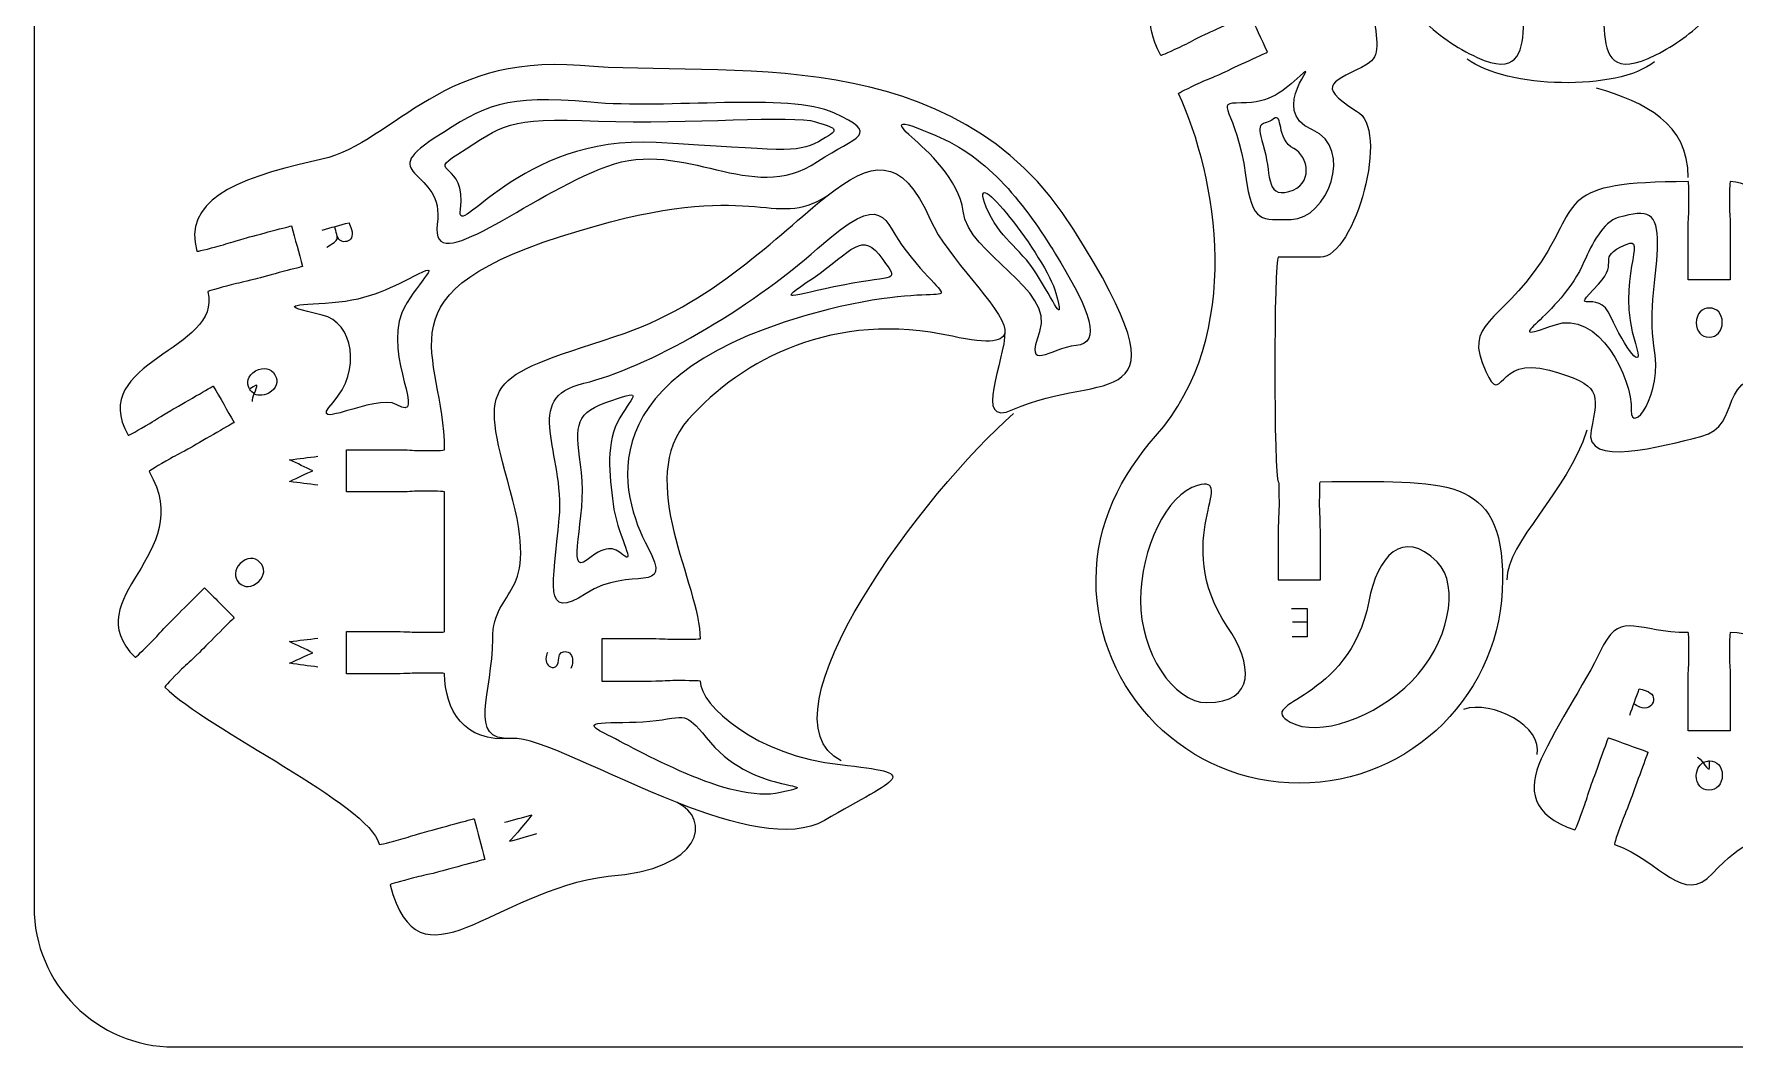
# Model space of a CAD drawing. Extents: x 0 to 250, y 0 to 300.
# Drawn here: x 0 to 121.4, y 0 to 72.3 of the extents above; entities that cross this region are included whole.
import ezdxf

# ---------------------------------------------------------------- set-up
doc = ezdxf.new("R2010")
doc.units = 0
doc.header["$MEASUREMENT"] = 0
doc.layers.add('DEFAULT', color=7, linetype='CONTINUOUS')

msp = doc.modelspace()

# ---------------------------------------------------------------- linework, layer by layer
at = {"layer": 'DEFAULT', "color": 250}
for points in [[(89.74, 31.31), (90.88, 31.31), (90.88, 29.29), (89.79, 29.29)], [(89.83, 30.37), (90.88, 30.37)]]:
    msp.add_lwpolyline(points, dxfattribs=at)
at = {"layer": 'DEFAULT', "color": 1}
for points, knots in [([(240.05, 0.05), (163.38, 0.05), (86.72, 0.05), (10.05, 0.05), (4.53, 0.05), (0.05, 4.53), (0.05, 10.05), (0.05, 103.38), (0.05, 196.72), (0.05, 290.05), (0.05, 295.57), (4.53, 300.05), (10.05, 300.05), (86.72, 300.05), (163.38, 300.05), (240.05, 300.05), (245.57, 300.05), (250.05, 295.57), (250.05, 290.05), (250.05, 196.72), (250.05, 103.38), (250.05, 10.05), (250.05, 4.53), (245.57, 0.05), (240.05, 0.05)], [0, 0, 0, 0, 651.969, 651.969, 651.969, 652.969, 652.969, 652.969, 1446.669, 1446.669, 1446.669, 1447.669, 1447.669, 1447.669, 2099.638, 2099.638, 2099.638, 2100.638, 2100.638, 2100.638, 2894.338, 2894.338, 2894.338, 2895.338, 2895.338, 2895.338, 2895.338]), ([(94.67, 83.7), (94.67, 79.99), (96.09, 76.28), (98.92, 73.45), (100.14, 72.23), (101.53, 71.28), (103, 70.59), (108.59, 68.06), (104.67, 76.7), (107.67, 76.7), (107.72, 76.7), (107.72, 77.49), (107.72, 78.45), (107.72, 79.04), (107.67, 79.24), (107.67, 80.2), (107.67, 81.37), (107.67, 82.54), (107.67, 83.7), (108.67, 83.7), (109.67, 83.7), (110.67, 83.7), (110.67, 82.54), (110.67, 81.37), (110.67, 80.2), (110.67, 79.24), (110.62, 79.04), (110.62, 78.45), (110.62, 77.49), (110.62, 76.7), (110.67, 76.7), (113.75, 76.7), (109.58, 67.65), (115.75, 70.78), (117.08, 71.45), (118.32, 72.34), (119.43, 73.45), (125.09, 79.11), (125.09, 88.29), (119.43, 93.95), (116.71, 96.67), (114.25, 98.32), (111.11, 98.85), (108.97, 99.21), (110.13, 100.73), (112.11, 106.31), (116.31, 118.17), (121.73, 114.94), (119.06, 120.32), (119.04, 120.36), (118.33, 120.03), (117.45, 119.62), (116.92, 119.37), (116.77, 119.24), (115.89, 118.83), (115.09, 118.46), (112.72, 117.36), (112.72, 117.36), (112.29, 118.26), (111.87, 119.17), (111.45, 120.08), (111.45, 120.08), (113.82, 121.18), (114.62, 121.56), (115.5, 121.96), (115.69, 122), (116.23, 122.25), (117.1, 122.66), (117.81, 122.99), (117.79, 123.04), (115.05, 128.91), (113.02, 140.23), (119.42, 147.46), (121.89, 150.24), (123.67, 153.71), (123.67, 157.71), (123.67, 165.72), (117.18, 172.21), (109.17, 172.21), (101.16, 172.21), (94.67, 165.72), (94.67, 157.71), (94.67, 150.13), (98.74, 150.71), (107.67, 150.71), (107.72, 150.71), (107.72, 151.5), (107.72, 152.46), (107.72, 153.05), (107.67, 153.25), (107.67, 154.21), (107.67, 155.38), (107.67, 156.55), (107.67, 157.72), (108.67, 157.72), (109.67, 157.72), (110.67, 157.72), (110.67, 156.55), (110.67, 155.38), (110.67, 154.21), (110.67, 153.25), (110.62, 153.05), (110.62, 152.46), (110.62, 151.5), (110.62, 150.71), (110.67, 150.71), (111, 150.59), (111, 134.71), (110.67, 134.71), (109.67, 134.71), (108.67, 134.71), (107.67, 134.71), (105.19, 134.71), (102.65, 125.45), (105.1, 124.3), (108.2, 122.3), (106.63, 122.26), (104.32, 120.94), (102.43, 119.86), (105.11, 116.47), (104.81, 107.36)], [0, 0, 0, 0, 1, 1, 1, 2, 2, 2, 3, 3, 3, 4, 4, 4, 5, 5, 5, 14.93, 14.93, 14.93, 23.44, 23.44, 23.44, 33.37, 33.37, 33.37, 34.37, 34.37, 34.37, 35.37, 35.37, 35.37, 36.37, 36.37, 36.37, 37.37, 37.37, 37.37, 38.37, 38.37, 38.37, 39.37, 39.37, 39.37, 40.37, 40.37, 40.37, 41.37, 41.37, 41.37, 42.37, 42.37, 42.37, 43.37, 43.37, 43.37, 44.37, 44.37, 44.37, 52.87906, 52.87906, 52.87906, 53.87906, 53.87906, 53.87906, 54.87906, 54.87906, 54.87906, 55.87906, 55.87906, 55.87906, 56.87906, 56.87906, 56.87906, 57.87906, 57.87906, 57.87906, 58.87906, 58.87906, 58.87906, 59.87906, 59.87906, 59.87906, 60.87906, 60.87906, 60.87906, 61.87906, 61.87906, 61.87906, 62.87906, 62.87906, 62.87906, 72.80906, 72.80906, 72.80906, 81.31906, 81.31906, 81.31906, 91.24906, 91.24906, 91.24906, 92.24906, 92.24906, 92.24906, 93.24906, 93.24906, 93.24906, 94.24906, 94.24906, 94.24906, 102.74906, 102.74906, 102.74906, 103.74906, 103.74906, 103.74906, 104.74906, 104.74906, 104.74906, 105.74906, 105.74906, 105.74906, 105.74906]), ([(63, 85.71), (59, 81.15), (61.05, 76.09), (52.87, 78.22), (44.69, 80.34), (38.71, 71.91), (33.24, 78), (27.78, 84.08), (20.75, 90.29), (15.63, 86.48), (10.52, 82.67), (11.09, 94.78), (8.99, 96.59), (6.89, 98.4), (9.37, 102.42), (9.37, 105.86), (9.37, 109.29), (6.89, 113.31), (8.99, 115.12), (11.09, 116.93), (10.52, 129.04), (15.63, 125.23), (20.75, 121.42), (27.78, 127.63), (33.24, 133.71), (38.71, 139.79), (44.69, 131.37), (52.87, 133.5), (61.05, 135.62), (59, 130.56), (63, 126), (66.99, 121.44), (75.04, 113.07), (65.11, 118.78), (63.03, 119.94), (58.09, 117.43), (54.27, 117.77), (50.45, 118.1), (48.77, 118.42), (49.76, 119.66), (52.57, 122.15), (48.92, 124.3), (47.58, 125.39), (43.22, 128.96), (44.18, 127.53), (37.87, 121.07), (35.77, 118.93), (32.15, 119.25), (28.2, 120.21), (25.06, 120.97), (23.85, 117.62), (23.85, 112.85), (23.85, 112.8), (23.06, 112.8), (22.1, 112.8), (21.5, 112.8), (21.31, 112.85), (20.35, 112.85), (19.18, 112.85), (18.01, 112.85), (16.84, 112.85), (16.84, 111.85), (16.84, 110.85), (16.84, 109.85), (18.01, 109.85), (19.18, 109.85), (20.35, 109.85), (21.31, 109.85), (21.5, 109.9), (22.1, 109.9), (23.06, 109.9), (23.85, 109.9), (23.85, 109.85), (23.85, 108.49), (25.54, 108.3), (25.54, 105.86), (25.54, 103.41), (23.85, 103.22), (23.85, 101.86), (23.85, 101.81), (23.06, 101.81), (22.1, 101.81), (21.5, 101.81), (21.31, 101.86), (20.35, 101.86), (19.59, 101.86), (18.84, 101.86), (18.08, 101.86), (17.67, 101.86), (17.26, 101.86), (16.84, 101.86), (16.84, 100.85), (16.84, 99.85), (16.84, 98.85), (18.01, 98.85), (19.18, 98.85), (20.35, 98.85), (21.31, 98.85), (21.5, 98.91), (22.1, 98.91), (23.06, 98.91), (23.85, 98.91), (23.85, 98.85), (23.85, 94.09), (25.06, 90.74), (28.2, 91.5), (32.15, 92.46), (35.77, 92.78), (37.87, 90.63), (44.18, 84.18), (43.22, 82.75), (47.58, 86.32), (48.92, 87.41), (52.57, 89.56), (49.76, 92.04), (48.77, 93.29), (50.45, 93.61), (54.27, 93.94), (58.09, 94.27), (63.03, 91.77), (65.11, 92.93), (75.04, 98.64), (66.99, 90.27), (63, 85.71)], [1, 1, 1, 1, 2, 2, 2, 3, 3, 3, 4, 4, 4, 5, 5, 5, 6, 6, 6, 7, 7, 7, 8, 8, 8, 9, 9, 9, 10, 10, 10, 11, 11, 11, 12, 12, 12, 13, 13, 13, 14, 14, 14, 15, 15, 15, 16, 16, 16, 17, 17, 17, 18.02, 18.02, 18.02, 19.02, 19.02, 19.02, 20.02, 20.02, 20.02, 29.95, 29.95, 29.95, 38.46, 38.46, 38.46, 48.39, 48.39, 48.39, 49.39, 49.39, 49.39, 50.39, 50.39, 50.39, 51.39, 51.39, 51.39, 52.39, 52.39, 52.39, 53.39, 53.39, 53.39, 54.39, 54.39, 54.39, 60.81, 60.81, 60.81, 64.32, 64.32, 64.32, 72.83, 72.83, 72.83, 82.76, 82.76, 82.76, 83.76, 83.76, 83.76, 84.76, 84.76, 84.76, 85.76, 85.76, 85.76, 86.76, 86.76, 86.76, 87.76, 87.76, 87.76, 88.76, 88.76, 88.76, 89.76, 89.76, 89.76, 90.76, 90.76, 90.76, 91.76, 91.76, 91.76, 91.76]), ([(90.31, 18.85), (98.32, 18.85), (104.81, 25.34), (104.81, 33.35), (104.81, 40.93), (100.75, 40.35), (91.81, 40.35), (91.76, 40.35), (91.76, 39.57), (91.76, 38.6), (91.76, 38.01), (91.81, 37.82), (91.81, 36.85), (91.81, 35.68), (91.81, 34.51), (91.81, 33.35), (90.81, 33.35), (89.81, 33.35), (88.81, 33.35), (88.81, 34.51), (88.81, 35.68), (88.81, 36.85), (88.81, 37.82), (88.86, 38.01), (88.86, 38.6), (88.86, 39.57), (88.86, 40.35), (88.81, 40.35), (88.48, 40.47), (88.48, 56.35), (88.81, 56.35), (89.81, 56.35), (90.81, 56.35), (91.81, 56.35), (94.29, 56.35), (96.83, 65.62), (94.38, 66.76), (91.28, 68.76), (92.86, 68.81), (95.16, 70.12), (97.05, 71.2), (94.38, 74.59), (94.67, 83.7), (94.67, 87.41), (96.91, 92.7), (99.74, 95.53), (102.57, 98.36), (104.81, 103.65), (104.81, 107.36), (104.81, 111.07), (103.4, 114.78), (100.56, 117.62), (99.34, 118.84), (97.96, 119.79), (96.48, 120.48), (90.9, 123.01), (94.81, 114.37), (91.81, 114.36), (91.76, 114.36), (91.76, 113.58), (91.76, 112.61), (91.76, 112.02), (91.81, 111.83), (91.81, 110.86), (91.81, 109.69), (91.81, 108.53), (91.81, 107.36), (90.81, 107.36), (89.81, 107.36), (88.81, 107.36), (88.81, 108.53), (88.81, 109.69), (88.81, 110.86), (88.81, 111.83), (88.86, 112.02), (88.86, 112.61), (88.86, 113.58), (88.86, 114.36), (88.81, 114.36), (85.74, 114.36), (89.91, 123.41), (83.73, 120.28), (82.41, 119.61), (81.16, 118.73), (80.06, 117.62), (74.39, 111.96), (74.39, 102.77), (80.06, 97.11), (82.77, 94.4), (85.23, 92.75), (88.37, 92.21), (90.51, 91.85), (89.35, 90.33), (87.37, 84.75), (83.17, 72.89), (77.76, 76.12), (80.42, 70.74), (80.44, 70.7), (81.15, 71.03), (82.03, 71.44), (82.56, 71.69), (82.72, 71.82), (83.59, 72.23), (84.39, 72.6), (86.77, 73.7), (86.77, 73.7), (87.19, 72.8), (87.61, 71.89), (88.04, 70.98), (88.04, 70.98), (85.66, 69.88), (84.86, 69.5), (83.99, 69.1), (83.79, 69.06), (83.25, 68.81), (82.38, 68.4), (81.67, 68.07), (81.69, 68.02), (84.43, 62.15), (86.46, 50.83), (80.06, 43.6), (77.6, 40.82), (75.81, 37.35), (75.81, 33.35), (75.81, 25.34), (82.3, 18.85), (90.31, 18.85)], [1, 1, 1, 1, 2, 2, 2, 3, 3, 3, 4, 4, 4, 5, 5, 5, 14.93, 14.93, 14.93, 23.44, 23.44, 23.44, 33.37, 33.37, 33.37, 34.37, 34.37, 34.37, 35.37, 35.37, 35.37, 36.37, 36.37, 36.37, 44.87, 44.87, 44.87, 45.87, 45.87, 45.87, 46.87, 46.87, 46.87, 47.87, 47.87, 47.87, 48.87, 48.87, 48.87, 49.87, 49.87, 49.87, 50.87, 50.87, 50.87, 51.87, 51.87, 51.87, 52.87, 52.87, 52.87, 53.87, 53.87, 53.87, 54.87, 54.87, 54.87, 64.8, 64.8, 64.8, 73.31, 73.31, 73.31, 83.24, 83.24, 83.24, 84.24, 84.24, 84.24, 85.24, 85.24, 85.24, 86.24, 86.24, 86.24, 87.24, 87.24, 87.24, 88.24, 88.24, 88.24, 89.24, 89.24, 89.24, 90.24, 90.24, 90.24, 91.24, 91.24, 91.24, 92.24, 92.24, 92.24, 93.24, 93.24, 93.24, 94.24, 94.24, 94.24, 102.74906, 102.74906, 102.74906, 103.74906, 103.74906, 103.74906, 104.74906, 104.74906, 104.74906, 105.74906, 105.74906, 105.74906, 106.74906, 106.74906, 106.74906, 107.74906, 107.74906, 107.74906, 108.74906, 108.74906, 108.74906, 108.74906]), ([(38.94, 58.24), (24, 53.84), (29.34, 49.69), (29.34, 42.63), (29.34, 42.57), (28.55, 42.57), (27.59, 42.57), (27, 42.57), (26.8, 42.63), (25.84, 42.63), (24.67, 42.63), (23.5, 42.63), (22.33, 42.63), (22.33, 41.63), (22.33, 40.63), (22.33, 39.62), (23.5, 39.62), (24.67, 39.62), (25.84, 39.62), (26.8, 39.62), (27, 39.67), (27.59, 39.67), (28.55, 39.67), (29.34, 39.67), (29.34, 39.62), (29.34, 36.3), (29.34, 32.98), (29.34, 29.66), (29.34, 29.61), (28.55, 29.61), (27.59, 29.61), (27, 29.61), (26.8, 29.66), (25.84, 29.66), (24.67, 29.66), (23.5, 29.66), (22.33, 29.66), (22.33, 28.66), (22.33, 27.66), (22.33, 26.66), (23.5, 26.66), (24.67, 26.66), (25.84, 26.66), (26.8, 26.66), (27, 26.71), (27.59, 26.71), (28.55, 26.71), (29.34, 26.71), (29.34, 26.66), (29.34, 24.13), (30.72, 21.7), (34.08, 22.05), (34.1, 22.05), (34.12, 22.05), (34.14, 22.05), (35.93, 22.19), (40.92, 19.44), (45.92, 17.47), (48.39, 16.3), (47.78, 12.68), (41, 12.23), (32.76, 11.19), (27.55, 3.76), (25.45, 11.6), (25.45, 11.66), (26.2, 11.86), (27.13, 12.1), (27.7, 12.26), (27.9, 12.26), (28.83, 12.51), (29.68, 12.74), (32.22, 13.42), (32.22, 13.42), (31.96, 14.38), (31.7, 15.35), (31.44, 16.32), (31.44, 16.32), (28.9, 15.64), (28.06, 15.41), (27.12, 15.16), (26.95, 15.06), (26.38, 14.91), (25.45, 14.65), (24.69, 14.45), (24.68, 14.5), (23.9, 17.4), (12.41, 22.68), (9.38, 25.71), (9.35, 25.75), (9.9, 26.3), (10.58, 26.98), (11, 27.4), (11.17, 27.5), (11.85, 28.18), (12.47, 28.8), (14.33, 30.66), (14.33, 30.66), (13.63, 31.37), (12.92, 32.08), (12.21, 32.78), (12.21, 32.78), (10.35, 30.93), (9.73, 30.31), (9.05, 29.62), (8.95, 29.45), (8.53, 29.03), (7.85, 28.35), (7.3, 27.8), (7.26, 27.83), (2.97, 32.12), (11.73, 35.07), (8.27, 41.07), (8.25, 41.11), (8.92, 41.5), (9.76, 41.99), (10.27, 42.28), (10.46, 42.34), (11.3, 42.82), (12.06, 43.26), (14.33, 44.57), (14.33, 44.57), (13.83, 45.44), (13.33, 46.31), (12.83, 47.17), (12.83, 47.17), (10.56, 45.86), (9.8, 45.42), (8.96, 44.94), (8.82, 44.8), (8.31, 44.5), (7.47, 44.02), (6.8, 43.62), (6.77, 43.67), (3.74, 48.92), (13.55, 49.71), (12.44, 53.88), (12.44, 53.93), (13.19, 54.14), (14.11, 54.38), (14.68, 54.54), (14.88, 54.54), (15.82, 54.79), (16.66, 55.02), (19.2, 55.69), (19.2, 55.69), (18.94, 56.66), (18.68, 57.63), (18.42, 58.59), (18.42, 58.59), (15.88, 57.92), (15.04, 57.69), (14.1, 57.44), (13.93, 57.34), (13.36, 57.19), (12.43, 56.94), (11.67, 56.73), (11.66, 56.78), (10.73, 60.27), (14.06, 61.87), (20.07, 63.23), (25.55, 64.16), (28.66, 70.88), (39, 70.01), (49.33, 69.14), (65.64, 72.01), (74.23, 58.31), (82.82, 44.61), (76.23, 48.36), (69.88, 45.49), (66.95, 44.18), (69.34, 49.02), (69.31, 51.06), (69.31, 51.11), (69.31, 51.15), (69.31, 51.2), (69.12, 52.78), (65.17, 56.32), (64, 59), (61.92, 63.78), (59.73, 63.16), (56.62, 60.72), (52.75, 58.25), (51.51, 62.07), (38.94, 58.24)], [1, 1, 1, 1, 2, 2, 2, 3, 3, 3, 4, 4, 4, 13.93, 13.93, 13.93, 22.44, 22.44, 22.44, 32.37, 32.37, 32.37, 33.37, 33.37, 33.37, 34.37, 34.37, 34.37, 62.61, 62.61, 62.61, 63.61, 63.61, 63.61, 64.61, 64.61, 64.61, 74.54, 74.54, 74.54, 83.05, 83.05, 83.05, 92.98, 92.98, 92.98, 93.98, 93.98, 93.98, 94.98, 94.98, 94.98, 95.98, 95.98, 95.98, 96.98, 96.98, 96.98, 97.98, 97.98, 97.98, 98.98, 98.98, 98.98, 99.98, 99.98, 99.98, 100.98, 100.98, 100.98, 101.98, 101.98, 101.98, 102.98, 102.98, 102.98, 111.489313, 111.489313, 111.489313, 112.489313, 112.489313, 112.489313, 113.489313, 113.489313, 113.489313, 114.489313, 114.489313, 114.489313, 115.489313, 115.489313, 115.489313, 116.489313, 116.489313, 116.489313, 117.489313, 117.489313, 117.489313, 118.489313, 118.489313, 118.489313, 126.99581, 126.99581, 126.99581, 127.99581, 127.99581, 127.99581, 128.99581, 128.99581, 128.99581, 129.99581, 129.99581, 129.99581, 130.99581, 130.99581, 130.99581, 131.99581, 131.99581, 131.99581, 132.99581, 132.99581, 132.99581, 133.99581, 133.99581, 133.99581, 142.508418, 142.508418, 142.508418, 143.508418, 143.508418, 143.508418, 144.508418, 144.508418, 144.508418, 145.508418, 145.508418, 145.508418, 146.508418, 146.508418, 146.508418, 147.508418, 147.508418, 147.508418, 148.508418, 148.508418, 148.508418, 149.508418, 149.508418, 149.508418, 158.017731, 158.017731, 158.017731, 159.017731, 159.017731, 159.017731, 160.017731, 160.017731, 160.017731, 161.017731, 161.017731, 161.017731, 162.017731, 162.017731, 162.017731, 163.017731, 163.017731, 163.017731, 164.017731, 164.017731, 164.017731, 165.017731, 165.017731, 165.017731, 166.017731, 166.017731, 166.017731, 167.017731, 167.017731, 167.017731, 168.017731, 168.017731, 168.017731, 169.017731, 169.017731, 169.017731, 170.017731, 170.017731, 170.017731, 170.017731]), ([(34.14, 22.05), (34.12, 22.05), (34.1, 22.05), (34.08, 22.05), (30.93, 21.85), (32.77, 25.32), (32.77, 29.14), (32.77, 32.99), (36.26, 31.76), (34.02, 39.73), (31.78, 47.7), (32.19, 47.69), (41.49, 50.69), (48.46, 52.95), (53.12, 57.98), (56.62, 60.72)], [0, 0, 0, 0, 1, 1, 1, 2, 2, 2, 3, 3, 3, 4, 4, 4, 5, 5, 5, 5]), ([(125.05, 59.33), (126.65, 59.33), (126.84, 61.74), (129.05, 61.74), (129.11, 61.74), (129.11, 60.95), (129.11, 59.98), (129.11, 59.4), (129.05, 59.2), (129.05, 58.23), (129.05, 57.07), (129.05, 55.9), (129.05, 54.73), (130.05, 54.73), (131.05, 54.73), (132.05, 54.73), (132.05, 55.9), (132.05, 57.07), (132.05, 58.23), (132.05, 59.2), (132, 59.4), (132, 59.98), (132, 60.95), (132, 61.74), (132.05, 61.74), (141.45, 61.74), (139.73, 60.25), (142.55, 56.02), (145.52, 51.55), (148.15, 51.78), (146.49, 48.21), (145.25, 45.55), (145.83, 49.38), (141.95, 48.29), (138.22, 47.26), (138.45, 46.69), (138.98, 44.02), (139.53, 41.28), (133.9, 42.9), (131.16, 43.57), (127.93, 44.35), (130.5, 48.15), (125.05, 48.15), (119.61, 48.15), (122.17, 44.35), (118.95, 43.57), (116.2, 42.9), (110.57, 41.28), (111.12, 44.02), (111.65, 46.69), (111.88, 47.26), (108.15, 48.29), (104.27, 49.38), (104.85, 45.55), (103.61, 48.21), (101.95, 51.78), (104.58, 51.55), (107.55, 56.02), (110.37, 60.25), (108.65, 61.74), (118.05, 61.74), (118.1, 61.74), (118.1, 60.95), (118.1, 59.98), (118.1, 59.4), (118.05, 59.2), (118.05, 58.23), (118.05, 57.07), (118.05, 55.9), (118.05, 54.73), (119.05, 54.73), (120.05, 54.73), (121.05, 54.73), (121.05, 55.9), (121.05, 57.07), (121.05, 58.23), (121.05, 59.2), (121, 59.4), (121, 59.98), (121, 60.95), (121, 61.74), (121.05, 61.74), (123.26, 61.74), (123.45, 59.33), (125.05, 59.33)], [1, 1, 1, 1, 2, 2, 2, 3, 3, 3, 4, 4, 4, 13.93, 13.93, 13.93, 22.44, 22.44, 22.44, 32.37, 32.37, 32.37, 33.37, 33.37, 33.37, 34.37, 34.37, 34.37, 35.37, 35.37, 35.37, 36.37, 36.37, 36.37, 37.37, 37.37, 37.37, 38.37, 38.37, 38.37, 39.37, 39.37, 39.37, 40.37, 40.37, 40.37, 41.37, 41.37, 41.37, 42.37, 42.37, 42.37, 43.37, 43.37, 43.37, 44.37, 44.37, 44.37, 45.37, 45.37, 45.37, 46.37, 46.37, 46.37, 47.37, 47.37, 47.37, 48.37, 48.37, 48.37, 58.3, 58.3, 58.3, 66.81, 66.81, 66.81, 76.74, 76.74, 76.74, 77.74, 77.74, 77.74, 78.74, 78.74, 78.74, 79.74, 79.74, 79.74, 79.74]), ([(69.31, 51.2), (69.31, 51.15), (69.31, 51.11), (69.31, 51.06), (69.29, 50.34), (68.29, 50.12), (65.56, 50.72), (57.09, 52.58), (50.57, 49.07), (46.72, 44.78), (42.86, 40.48), (47.57, 33), (47.57, 29.14), (47.57, 29.09), (46.78, 29.09), (45.82, 29.09), (45.23, 29.09), (45.03, 29.14), (44.07, 29.14), (42.9, 29.14), (41.73, 29.14), (40.56, 29.14), (40.56, 28.14), (40.56, 27.14), (40.56, 26.14), (41.73, 26.14), (42.9, 26.14), (44.07, 26.14), (45.03, 26.14), (45.23, 26.19), (45.82, 26.19), (46.78, 26.19), (47.57, 26.19), (47.57, 26.14), (47.57, 24.4), (51.57, 20.81), (57.55, 20.18), (63.53, 19.54), (61.78, 19.32), (56.43, 16.2), (54.03, 14.81), (49.97, 15.88), (45.92, 17.47)], [0, 0, 0, 0, 1, 1, 1, 2, 2, 2, 3, 3, 3, 4, 4, 4, 5, 5, 5, 6, 6, 6, 15.93, 15.93, 15.93, 24.44, 24.44, 24.44, 34.37, 34.37, 34.37, 35.37, 35.37, 35.37, 36.37, 36.37, 36.37, 37.37, 37.37, 37.37, 38.37, 38.37, 38.37, 39.37, 39.37, 39.37, 39.37]), ([(85.17, 30.03), (87, 27.34), (87.2, 24.6), (83.72, 24.6), (81.32, 24.6), (78.98, 28.2), (78.98, 31.89), (78.98, 35.57), (80.85, 39.46), (83.05, 40.08), (85.99, 40.91), (81.04, 36.14), (85.17, 30.03)], [1, 1, 1, 1, 2, 2, 2, 3, 3, 3, 4, 4, 4, 5, 5, 5, 5]), ([(89.66, 23.21), (87, 24.7), (93.87, 24.57), (95.26, 31.81), (95.88, 35.01), (97.67, 37.09), (100.14, 34.63), (101.83, 32.93), (100.93, 28.73), (98.33, 26.12), (95.72, 23.52), (91.66, 22.09), (89.66, 23.21)], [1, 1, 1, 1, 2, 2, 2, 3, 3, 3, 4, 4, 4, 5, 5, 5, 5]), ([(132.05, 29.59), (135.67, 29.59), (136.76, 31.12), (138.1, 28.72), (138.96, 26.77), (141.54, 22.83), (142.54, 20.59), (143.53, 18.36), (143.26, 16.6), (140.14, 15.52), (140.09, 15.5), (139.83, 16.23), (139.5, 17.14), (139.3, 17.7), (139.28, 17.89), (138.95, 18.8), (138.65, 19.63), (137.75, 22.1), (137.75, 22.1), (136.81, 21.75), (135.87, 21.41), (134.93, 21.07), (134.93, 21.07), (135.83, 18.6), (136.13, 17.78), (136.46, 16.87), (136.57, 16.71), (136.77, 16.15), (137.1, 15.24), (137.37, 14.5), (137.32, 14.49), (133.91, 13.25), (132.49, 10.13), (130.32, 12.43), (128.14, 14.73), (126.86, 15.14), (125.06, 15.14), (123.25, 15.14), (121.97, 14.73), (119.8, 12.43), (117.62, 10.13), (116.2, 13.25), (112.79, 14.49), (112.74, 14.5), (113, 15.24), (113.34, 16.15), (113.54, 16.71), (113.65, 16.87), (113.98, 17.78), (114.28, 18.6), (115.18, 21.07), (115.18, 21.07), (114.24, 21.41), (113.3, 21.75), (112.36, 22.1), (112.36, 22.1), (111.46, 19.63), (111.16, 18.8), (110.83, 17.89), (110.81, 17.7), (110.61, 17.14), (110.28, 16.23), (110.01, 15.5), (109.96, 15.52), (106.85, 16.6), (106.58, 18.36), (107.57, 20.59), (108.57, 22.83), (111.15, 26.77), (112.01, 28.72), (113.35, 31.12), (114.43, 29.59), (118.05, 29.59), (118.1, 29.59), (118.1, 28.8), (118.1, 27.84), (118.1, 27.25), (118.05, 27.05), (118.05, 26.08), (118.05, 24.91), (118.05, 23.75), (118.05, 22.58), (119.05, 22.58), (120.05, 22.58), (121.05, 22.58), (121.05, 23.75), (121.05, 24.91), (121.05, 26.08), (121.05, 27.05), (121, 27.25), (121, 27.84), (121, 28.8), (121, 29.59), (121.05, 29.59), (123.87, 29.59), (123.45, 27.72), (125.06, 27.72), (126.66, 27.72), (126.24, 29.58), (129.05, 29.59), (129.1, 29.59), (129.1, 28.8), (129.1, 27.84), (129.1, 27.25), (129.05, 27.05), (129.05, 26.08), (129.05, 24.91), (129.05, 23.75), (129.05, 22.58), (130.05, 22.58), (131.05, 22.58), (132.05, 22.58), (132.05, 23.75), (132.05, 24.91), (132.05, 26.08), (132.05, 27.05), (132, 27.25), (132, 27.84), (132, 28.8), (132, 29.59), (132.05, 29.59)], [1, 1, 1, 1, 2, 2, 2, 3, 3, 3, 4, 4, 4, 5, 5, 5, 6, 6, 6, 7, 7, 7, 15.51282, 15.51282, 15.51282, 16.51282, 16.51282, 16.51282, 17.51282, 17.51282, 17.51282, 18.51282, 18.51282, 18.51282, 19.51282, 19.51282, 19.51282, 20.51282, 20.51282, 20.51282, 21.51282, 21.51282, 21.51282, 22.51282, 22.51282, 22.51282, 23.51282, 23.51282, 23.51282, 24.51282, 24.51282, 24.51282, 25.51282, 25.51282, 25.51282, 34.016243, 34.016243, 34.016243, 35.016243, 35.016243, 35.016243, 36.016243, 36.016243, 36.016243, 37.016243, 37.016243, 37.016243, 38.016243, 38.016243, 38.016243, 39.016243, 39.016243, 39.016243, 40.016243, 40.016243, 40.016243, 41.016243, 41.016243, 41.016243, 42.016243, 42.016243, 42.016243, 51.946243, 51.946243, 51.946243, 60.456243, 60.456243, 60.456243, 70.386243, 70.386243, 70.386243, 71.386243, 71.386243, 71.386243, 72.386243, 72.386243, 72.386243, 73.386243, 73.386243, 73.386243, 74.386243, 74.386243, 74.386243, 75.386243, 75.386243, 75.386243, 76.386243, 76.386243, 76.386243, 86.316243, 86.316243, 86.316243, 94.826243, 94.826243, 94.826243, 104.756243, 104.756243, 104.756243, 105.756243, 105.756243, 105.756243, 106.756243, 106.756243, 106.756243, 106.756243])]:
    msp.add_open_spline(points, degree=3, knots=knots, dxfattribs=at)
at = {"layer": 'DEFAULT', "color": 5}
for points, knots in [([(91.24, 65.43), (94.26, 64.13), (92.3, 59.05), (89.73, 59.05), (87.62, 59.05), (86.95, 58.65), (86.48, 62.2), (85.83, 67.03), (84.04, 67.35), (86.15, 67.35), (88.26, 67.35), (89.16, 68.2), (90.38, 69.29), (91.97, 70.69), (87.97, 66.83), (91.24, 65.43)], [0, 0, 0, 0, 1, 1, 1, 2, 2, 2, 3, 3, 3, 4, 4, 4, 5, 5, 5, 5]), ([(28.6, 64.83), (32.23, 67.19), (33.61, 67.98), (39.76, 67.4), (45.22, 66.88), (53.94, 68.1), (57.11, 66.64), (60.51, 65.08), (58.78, 65.03), (55.95, 63.17), (51.11, 59.98), (46.57, 64.91), (40.92, 62.83), (35.28, 60.76), (28.25, 54.65), (28.82, 58.7), (29.39, 62.75), (24.29, 62.02), (28.6, 64.83)], [0, 0, 0, 0, 1, 1, 1, 2, 2, 2, 3, 3, 3, 4, 4, 4, 5, 5, 5, 6, 6, 6, 6]), ([(66.32, 59.64), (66.67, 56.54), (72.88, 54.12), (71.8, 51.05), (70.72, 47.98), (72.47, 49.89), (74.38, 50.05), (76.28, 50.22), (75.29, 52.62), (73.3, 55.95), (71.3, 59.27), (68.7, 63.04), (65, 64.74), (61.51, 66.35), (61.43, 65.99), (62.67, 64.91), (63.7, 64.02), (66.08, 61.84), (66.32, 59.64)], [0, 0, 0, 0, 1, 1, 1, 2, 2, 2, 3, 3, 3, 4, 4, 4, 5, 5, 5, 6, 6, 6, 6]), ([(62.26, 56.8), (60.55, 58.98), (60.85, 61.32), (55.95, 56.97), (51.05, 52.62), (43.75, 48.42), (39.26, 47.37), (34.78, 46.32), (37.94, 42.45), (37.52, 37.74), (37.11, 33.04), (36.28, 30.31), (39.43, 32.38), (42.58, 34.45), (45.74, 32.12), (43.83, 35.69), (41.92, 39.26), (39.04, 48.17), (56.7, 52.62), (66.24, 55.03), (66.23, 51.73), (62.26, 56.8)], [0, 0, 0, 0, 1, 1, 1, 2, 2, 2, 3, 3, 3, 4, 4, 4, 5, 5, 5, 6, 6, 6, 7, 7, 7, 7]), ([(115.87, 57.31), (115.87, 55.36), (115.18, 52.36), (115.61, 50.04), (116.3, 46.39), (113.95, 43.67), (113.99, 45.42), (114.06, 47.73), (111.68, 52.66), (108.49, 51.52), (104.16, 49.98), (108.95, 52.11), (110.64, 56.06), (111.16, 57.27), (111.99, 58.87), (113.06, 59.18), (115.24, 59.82), (115.87, 59.51), (115.87, 57.31)], [0, 0, 0, 0, 1, 1, 1, 2, 2, 2, 3, 3, 3, 4, 4, 4, 5, 5, 5, 6, 6, 6, 6]), ([(48.31, 21.75), (46.51, 23.86), (46.87, 23.66), (44.43, 23.32), (42.04, 22.99), (38.43, 23.55), (40.76, 22.4), (43.08, 21.25), (49.71, 17.35), (53.29, 18.18), (56.86, 19.01), (51.59, 17.9), (48.31, 21.75)], [0, 0, 0, 0, 1, 1, 1, 2, 2, 2, 3, 3, 3, 4, 4, 4, 4])]:
    msp.add_open_spline(points, degree=3, knots=knots, dxfattribs=at)
at = {"layer": 'DEFAULT', "color": 6}
for points in [[(115.64, 70.29), (113.05, 68.16), (105.03, 68.38), (102.29, 70.48)], [(118.05, 62.04), (118.05, 65.9), (114.98, 67.39), (111.52, 68.4)], [(57.63, 20.46), (51.42, 23.56), (63.7, 39.81), (69.93, 45.2)], [(110.82, 44.02), (109.43, 39.59), (105.11, 36.05), (105.11, 33.35)], [(107.27, 20.89), (107.74, 22.86), (104.06, 24.81), (102.03, 24.12)]]:
    msp.add_open_spline(points, degree=3, dxfattribs=at)
at = {"layer": 'DEFAULT', "color": 3}
for points, knots in [([(89.91, 64.1), (90.98, 63.57), (91.34, 61.48), (89.57, 61.03), (87.81, 60.57), (88.35, 62.44), (87.73, 64.35), (87.11, 66.25), (87.77, 65.67), (88.47, 66.21), (89.18, 66.75), (88.64, 64.72), (89.91, 64.1)], [0, 0, 0, 0, 1, 1, 1, 2, 2, 2, 3, 3, 3, 4, 4, 4, 4]), ([(30.47, 59.76), (30.11, 57.29), (34.64, 65.08), (44.43, 64.53), (53.44, 64.02), (54.39, 63.72), (56, 64.59), (57.61, 65.45), (57.42, 65.51), (55.8, 66.01), (54.18, 66.51), (46.9, 65.83), (40.31, 66.06), (33.56, 66.3), (33.7, 65.83), (30.28, 63.71), (27.92, 62.24), (30.96, 63.21), (30.47, 59.76)], [0, 0, 0, 0, 1, 1, 1, 2, 2, 2, 3, 3, 3, 4, 4, 4, 5, 5, 5, 6, 6, 6, 6]), ([(67.98, 59.93), (68.89, 57.66), (70.31, 57.16), (71.55, 55.18), (72.8, 53.21), (73.61, 51.28), (72.95, 53.78), (72.3, 56.28), (66.49, 63.66), (67.98, 59.93)], [0, 0, 0, 0, 1, 1, 1, 2, 2, 2, 3, 3, 3, 3]), ([(60.6, 56.2), (59.08, 58.35), (58.44, 56.78), (55.62, 54.87), (52.79, 52.96), (53.97, 53.62), (57.78, 54.37), (61.59, 55.11), (61.76, 54.54), (60.6, 56.2)], [0, 0, 0, 0, 1, 1, 1, 2, 2, 2, 3, 3, 3, 3]), ([(111.65, 54.44), (109.37, 52), (111.61, 54.29), (112.54, 52.11), (113.47, 49.93), (115.02, 47.93), (114.28, 50.21), (112.83, 54.73), (115.24, 58), (113.62, 57.27), (111.34, 56.23), (113.25, 56.15), (111.65, 54.44)], [0, 0, 0, 0, 1, 1, 1, 2, 2, 2, 3, 3, 3, 4, 4, 4, 4]), ([(20.6, 52.23), (22.84, 51.72), (23.43, 48.27), (21.38, 46), (19.32, 43.72), (24.43, 46.71), (25.92, 45.84), (28.18, 44.52), (24.99, 49.31), (26.29, 52.38), (27.15, 54.39), (29.37, 56.11), (27.48, 55.17), (25.74, 54.29), (24.01, 53.31), (21.31, 53.12), (18.6, 52.94), (17.29, 52.97), (20.6, 52.23)], [0, 0, 0, 0, 1, 1, 1, 2, 2, 2, 3, 3, 3, 4, 4, 4, 5, 5, 5, 6, 6, 6, 6]), ([(40.76, 45.96), (38.51, 45.14), (38.68, 44.16), (39.1, 41), (39.51, 37.85), (37.94, 33.56), (39.51, 34.79), (41.09, 36.02), (41.47, 35.56), (42.19, 35.04), (42.92, 34.53), (41.63, 36.69), (41.36, 38.76), (41.09, 40.84), (40.81, 43.2), (41.84, 44.91), (42.87, 46.61), (43.66, 47.02), (40.76, 45.96)], [0, 0, 0, 0, 1, 1, 1, 2, 2, 2, 3, 3, 3, 4, 4, 4, 5, 5, 5, 6, 6, 6, 6])]:
    msp.add_open_spline(points, degree=3, knots=knots, dxfattribs=at)
at = {"layer": 'DEFAULT', "color": 250}
for points, knots in [([(20.6, 58.29), (21.24, 58.46), (21.88, 58.64), (22.52, 58.81), (22.58, 58.69), (22.65, 58.51), (22.69, 58.34), (22.77, 58.07), (22.76, 57.88), (22.69, 57.73), (22.63, 57.61), (22.51, 57.52), (22.36, 57.48), (22.1, 57.41), (21.77, 57.51), (21.67, 57.88)], [0, 0, 0, 0, 5.65209, 5.65209, 5.65209, 6.65209, 6.65209, 6.65209, 7.65209, 7.65209, 7.65209, 8.65209, 8.65209, 8.65209, 9.65209, 9.65209, 9.65209, 9.65209]), ([(20.93, 57.04), (20.98, 57.1), (21.13, 57.2), (21.35, 57.34), (21.66, 57.53), (21.72, 57.67), (21.65, 57.97), (21.6, 58.16), (21.55, 58.35), (21.5, 58.53)], [0, 0, 0, 0, 1, 1, 1, 2, 2, 2, 3.657222, 3.657222, 3.657222, 3.657222]), ([(118.63, 51.67), (118.63, 52.36), (119.05, 52.73), (119.57, 52.73), (120.1, 52.73), (120.48, 52.32), (120.48, 51.71), (120.48, 51.07), (120.08, 50.65), (119.54, 50.65), (118.99, 50.65), (118.63, 51.07), (118.63, 51.67)], [0, 0, 0, 0, 1, 1, 1, 2, 2, 2, 3, 3, 3, 4, 4, 4, 4]), ([(15.63, 46.06), (15.56, 46.33), (15.99, 46.99), (15.94, 47.24), (15.94, 47.28), (15.43, 46.93), (15.41, 46.97), (15.19, 47.39), (15.29, 47.92), (15.85, 48.25), (16.41, 48.57), (16.97, 48.44), (17.24, 47.97), (17.52, 47.49), (17.33, 46.97), (16.81, 46.67), (16.36, 46.41), (15.88, 46.5), (15.7, 46.65), (15.51, 46.81), (15.42, 46.94), (15.42, 46.94)], [0, 0, 0, 0, 1, 1, 1, 2, 2, 2, 3, 3, 3, 4, 4, 4, 5, 5, 5, 6, 6, 6, 7, 7, 7, 7]), ([(20.3, 40.1), (19.63, 40.18), (18.96, 40.27), (18.28, 40.36), (18.28, 40.36), (19.73, 41.07), (19.94, 41.12), (19.39, 41.38), (18.84, 41.65), (18.28, 41.91), (18.96, 41.99), (19.63, 42.08), (20.3, 42.16)], [0, 0, 0, 0, 5.778666, 5.778666, 5.778666, 6.778666, 6.778666, 6.778666, 11.992102, 11.992102, 11.992102, 17.763104, 17.763104, 17.763104, 17.763104]), ([(16.09, 33.24), (15.6, 32.75), (15.04, 32.78), (14.67, 33.15), (14.3, 33.53), (14.32, 34.08), (14.76, 34.52), (15.21, 34.97), (15.79, 34.99), (16.17, 34.6), (16.56, 34.21), (16.51, 33.66), (16.09, 33.24)], [0, 0, 0, 0, 1, 1, 1, 2, 2, 2, 3, 3, 3, 4, 4, 4, 4]), ([(20.3, 27.13), (19.63, 27.22), (18.96, 27.31), (18.28, 27.4), (18.28, 27.4), (19.73, 28.1), (19.94, 28.15), (19.39, 28.42), (18.84, 28.68), (18.28, 28.95), (18.96, 29.03), (19.63, 29.11), (20.3, 29.19)], [0, 0, 0, 0, 5.778666, 5.778666, 5.778666, 6.778666, 6.778666, 6.778666, 11.992102, 11.992102, 11.992102, 17.763104, 17.763104, 17.763104, 17.763104]), ([(36.68, 28.17), (36.62, 28.07), (36.57, 27.91), (36.57, 27.72), (36.57, 27.33), (36.81, 27.1), (37.11, 27.1), (37.32, 27.1), (37.47, 27.35), (37.47, 27.63), (37.47, 28.06), (37.65, 28.24), (37.93, 28.24), (38.25, 28.24), (38.47, 27.99), (38.47, 27.56), (38.47, 27.36), (38.42, 27.17), (38.35, 27.04)], [0, 0, 0, 0, 1, 1, 1, 2, 2, 2, 3, 3, 3, 4, 4, 4, 5, 5, 5, 6, 6, 6, 6]), ([(113.88, 23.7), (114.1, 24.32), (114.33, 24.95), (114.56, 25.57), (114.69, 25.55), (114.85, 25.51), (115.04, 25.44), (115.29, 25.35), (115.44, 25.23), (115.52, 25.09), (115.59, 24.96), (115.6, 24.8), (115.54, 24.63), (115.48, 24.46), (115.38, 24.34), (115.25, 24.28), (115.07, 24.19), (114.83, 24.19), (114.59, 24.28), (114.52, 24.31), (114.21, 24.47), (114.18, 24.54)], [0, 0, 0, 0, 5.660718, 5.660718, 5.660718, 6.660718, 6.660718, 6.660718, 7.660718, 7.660718, 7.660718, 8.660718, 8.660718, 8.660718, 9.660718, 9.660718, 9.660718, 10.660718, 10.660718, 10.660718, 11.660718, 11.660718, 11.660718, 11.660718]), ([(118.69, 20.71), (118.96, 20.64), (119.32, 19.93), (119.55, 19.85), (119.59, 19.84), (119.55, 20.45), (119.59, 20.45), (120.07, 20.43), (120.48, 20.08), (120.48, 19.43), (120.48, 18.78), (120.08, 18.36), (119.53, 18.36), (118.99, 18.36), (118.63, 18.79), (118.63, 19.38), (118.63, 19.9), (118.94, 20.27), (119.17, 20.36), (119.4, 20.44), (119.55, 20.45), (119.55, 20.45)], [0, 0, 0, 0, 1, 1, 1, 2, 2, 2, 3, 3, 3, 4, 4, 4, 5, 5, 5, 6, 6, 6, 7, 7, 7, 7]), ([(33.61, 16.07), (34.26, 16.24), (34.91, 16.42), (35.56, 16.59), (35.56, 16.59), (34.15, 14.86), (33.97, 14.71), (34.62, 14.89), (35.27, 15.07), (35.92, 15.26)], [0, 0, 0, 0, 5.728745, 5.728745, 5.728745, 6.728745, 6.728745, 6.728745, 12.458535, 12.458535, 12.458535, 12.458535])]:
    msp.add_open_spline(points, degree=3, knots=knots, dxfattribs=at)

doc.saveas('drawing.dxf')
